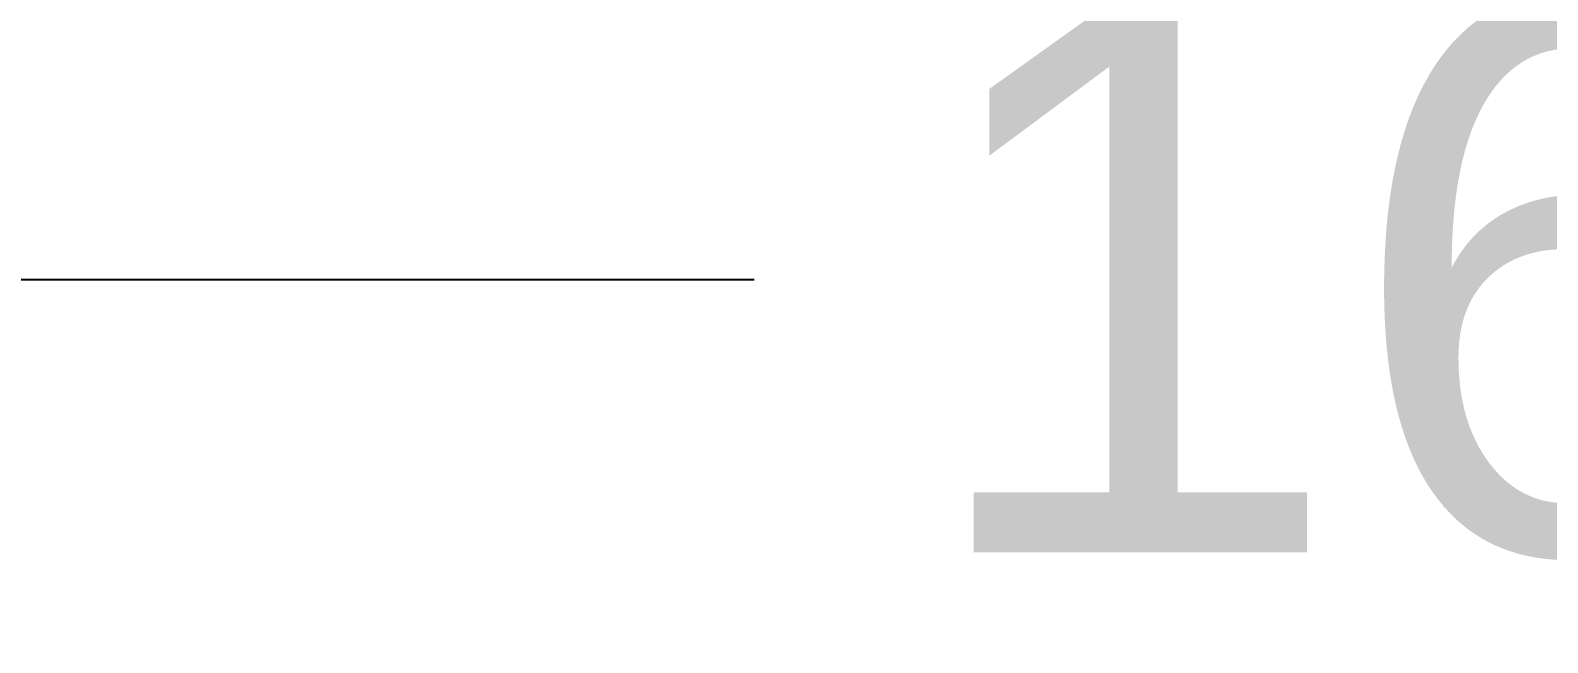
# Model space of a CAD drawing. Header units: millimetres. Extents: x -57981 to -54292, y 3591 to 5422.
# Drawn here: x -57021.6 to -56884.5, y 3591.1 to 3646.5 of the extents above; entities that cross this region are included whole.
import ezdxf

# ---------------------------------------------------------------- set-up
doc = ezdxf.new("R2010")
doc.units = ezdxf.units.MM
doc.styles.get("Standard").update_dxf_attribs({"font": 'arial.ttf'})
doc.dimstyles.new('ÖLÇÜ', dxfattribs={"dimtxt": 50, "dimasz": 20, "dimexe": 1.25, "dimexo": 30, "dimgap": 20, "dimtad": 0, "dimdec": 0, "dimtxsty": 'Standard', "dimcen": 2.5, "dimadec": 1, "dimazin": 0, "dimtfac": 1, "dimtdec": 0, "dimtmove": 0, "dimatfit": 3, "dimfxl": 1, "dimarcsym": 0})

# ---------------------------------------------------------------- blocks, each defined once
blk = doc.blocks.new('*D29')
at = {"color": 0, "lineweight": -2, "transparency": 16777216}
for p, q in [((-57844.25, 3695.39), (-57844.25, 3622.7)), ((-56164.16, 3695.74), (-56164.16, 3622.7)), ((-57824.25, 3623.95), (-56956.17, 3623.95)), ((-56184.16, 3623.95), (-56771.73, 3623.95))]:
    blk.add_line(p, q, dxfattribs=at)
at = {"color": 0, "transparency": 16777216}
for points in [[(-57824.25, 3627.29), (-57824.25, 3620.62), (-57844.25, 3623.95)], [(-56184.16, 3627.29), (-56184.16, 3620.62), (-56164.16, 3623.95)]]:
    blk.add_solid(points, dxfattribs=at)
at = {"layer": 'Defpoints', "color": 0, "transparency": 16777216}
for p in [(-57844.25, 3725.39), (-56164.16, 3725.74), (-56164.16, 3623.95)]:
    blk.add_point(p, dxfattribs=at)
at = {"color": 0, "transparency": 16777216, "insert": (-56863.95, 3623.95), "char_height": 50, "attachment_point": 5}
blk.add_mtext('1680', dxfattribs=at)

msp = doc.modelspace()

# ---------------------------------------------------------------- dimensions: what is measured, and where the dimension line sits
dim = msp.add_linear_dim(base=(-56164.16, 3623.95), p1=(-57844.25, 3725.39), p2=(-56164.16, 3725.74), dimstyle='ÖLÇÜ')
dim.commit()
dim.dimension.update_dxf_attribs({"geometry": '*D29', "text_midpoint": (-56863.95, 3623.95), "dimtype": 128})

doc.saveas('drawing.dxf')
